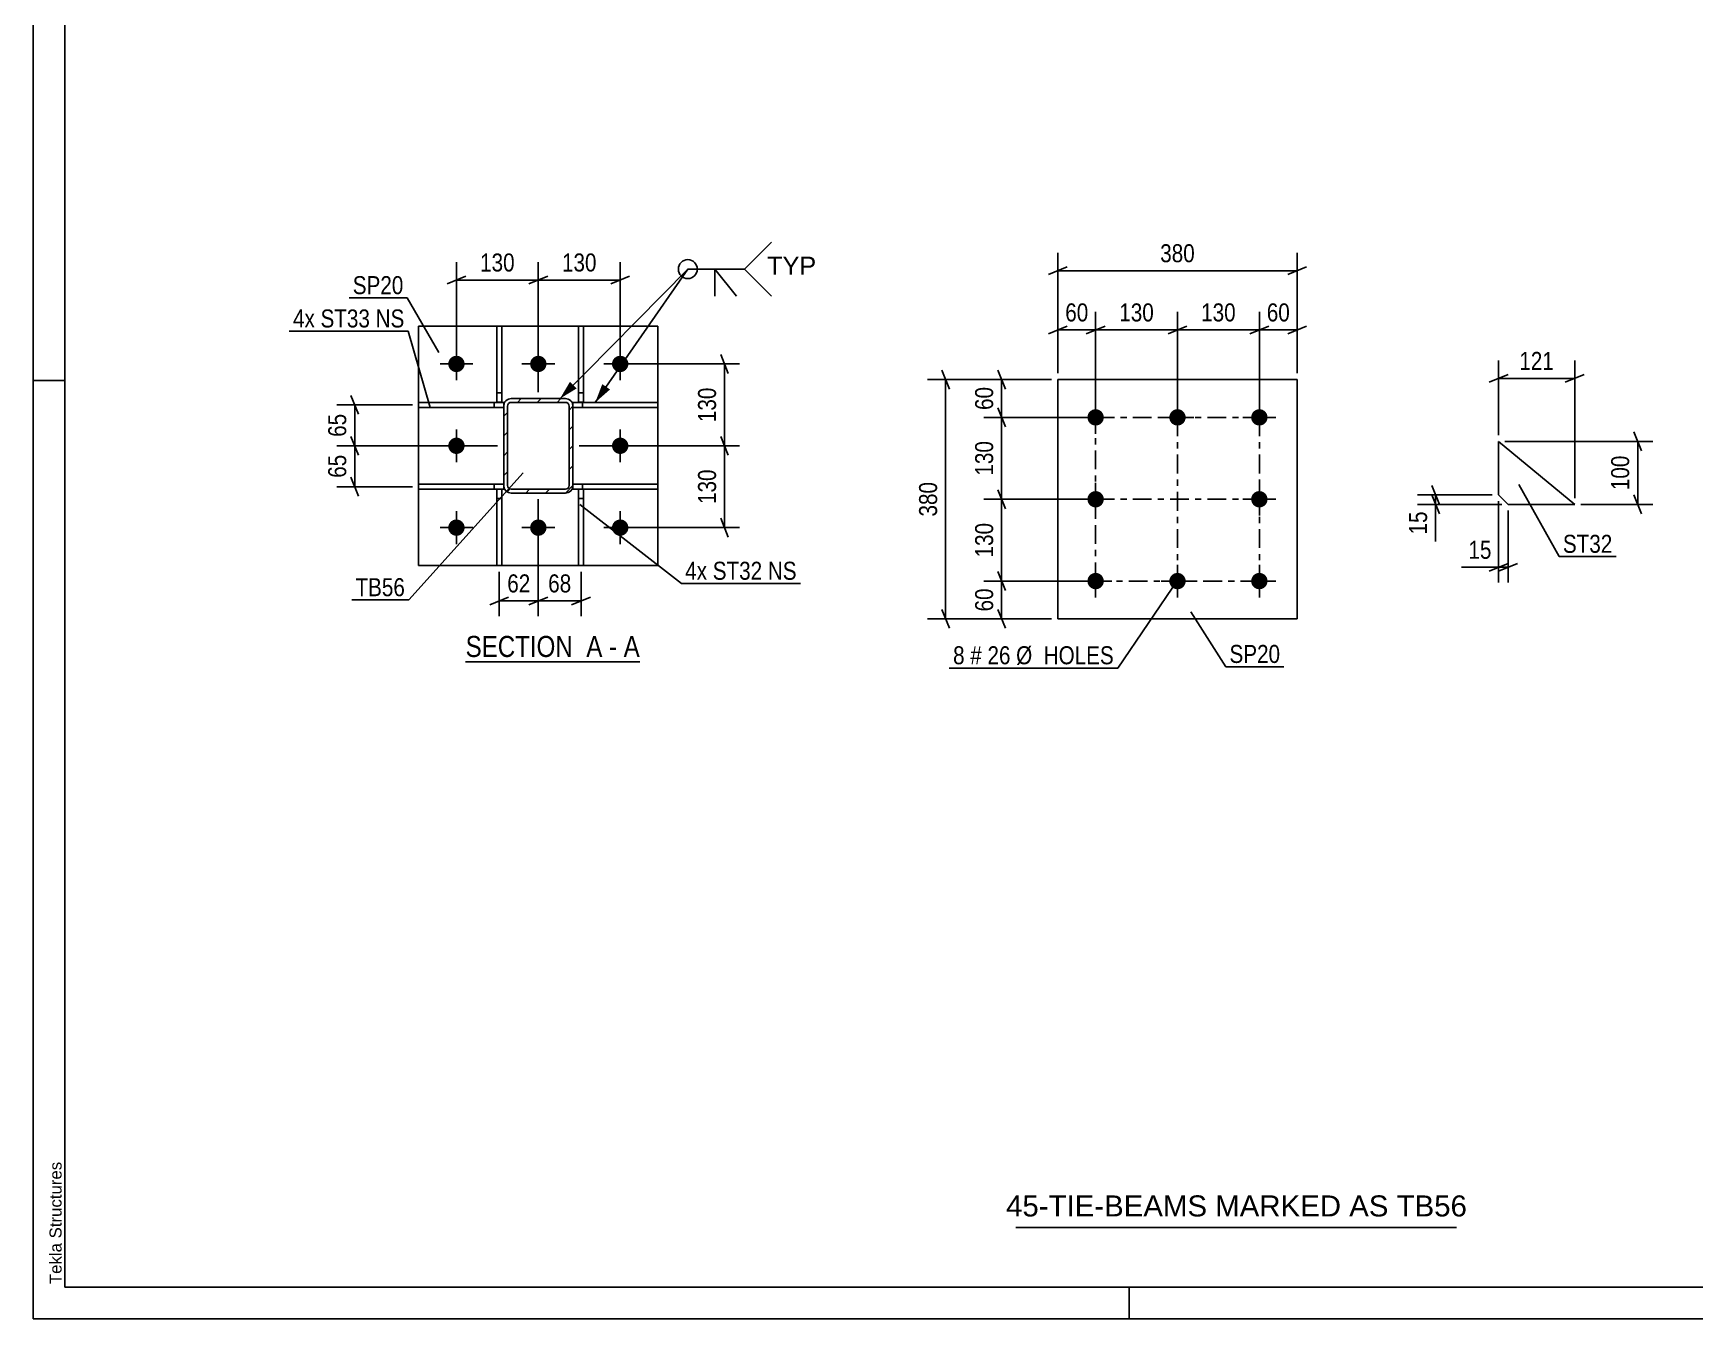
# Model space of a CAD drawing. Header units: millimetres. Extents: x 0 to 594, y 0 to 420.
# Drawn here: x 0 to 263.8, y 0 to 204.2 of the extents above; entities that cross this region are included whole.
import ezdxf

# ---------------------------------------------------------------- set-up
doc = ezdxf.new("R2010")
doc.units = ezdxf.units.MM
doc.linetypes.add('DXK_LINE_DOT2', pattern=[3.9198, 1.9599, -1.9599])
doc.linetypes.add('DXK_LINE_DOT3', pattern=[5.9187, 2.979, -0.9799, 0.9799, -0.9799])
doc.styles.add('Arial', font='ARIAL.TTF', dxfattribs={"height": 0.2})
doc.styles.add('Arial Narrow', font='ARIALN.TTF', dxfattribs={"height": 0.2})

# ---------------------------------------------------------------- blocks, each defined once
blk = doc.blocks.new('Unknown-581362749-1163')
at = {"color": 5, "linetype": 'Continuous'}
for p, q in [((0, 420), (0, 0)), ((5, 415), (5, 5)), ((5, 149), (0, 149)), ((5, 5), (589, 5)), ((174, 0), (174, 5)), ((0, 0), (594, 0))]:
    blk.add_line(p, q, dxfattribs=at)
at = {"color": 174, "linetype": 'Continuous', "style": 'Arial'}
blk.add_text('Tekla Structures', height=1.9102, rotation=90, dxfattribs=at).set_placement((4.5, 5.5))
blk = doc.blocks.new('Unknown-581362749-13 - 2139')
at = {"color": 6, "linetype": 'Continuous'}
blk.add_line((68.66, 104.36), (96.3, 104.36), dxfattribs=at)
at = {"color": 0, "linetype": 'Continuous'}
blk.add_wipeout([(86.77, 105.11), (86.77, 108.61), (68.66, 108.61), (68.66, 105.11)], dxfattribs=at)
at = {"color": 7, "linetype": 'Continuous', "style": 'Arial Narrow'}
blk.add_text('SECTION ', height=3.34, dxfattribs=at).set_placement((68.66, 105.11))
at = {"color": 0, "linetype": 'Continuous'}
blk.add_wipeout([(90.37, 105.11), (90.37, 108.61), (87.82, 108.61), (87.82, 105.11)], dxfattribs=at)
blk.add_wipeout([(92.7, 105.11), (92.7, 108.61), (91.42, 108.61), (91.42, 105.11)], dxfattribs=at)
at = {"color": 7, "linetype": 'Continuous', "style": 'Arial Narrow'}
blk.add_text('A', height=3.34, dxfattribs=at).set_placement((87.82, 105.11))
at = {"color": 0, "linetype": 'Continuous'}
blk.add_wipeout([(96.3, 105.11), (96.3, 108.61), (93.75, 108.61), (93.75, 105.11)], dxfattribs=at)
at = {"color": 7, "linetype": 'Continuous', "style": 'Arial Narrow'}
for s, p in [('A', (93.75, 105.11)), ('-', (91.42, 105.11))]:
    blk.add_text(s, height=3.34, dxfattribs=at).set_placement(p)
blk = doc.blocks.new('Part-581362749-2169 - 2139')
at = {"color": 2, "linetype": 'Continuous'}
for p, q in [((74.7, 132.55), (61.2, 132.55)), ((61.2, 132.55), (61.2, 131.75)), ((74.7, 131.75), (74.7, 132.35)), ((61.2, 131.75), (73.59, 131.75)), ((74.7, 131.75), (74.39, 131.75))]:
    blk.add_line(p, q, dxfattribs=at)
at = {"color": 7, "linetype": 'DXK_LINE_DOT2'}
for p, q in [((73.2, 131.75), (73.2, 132.55)), ((74.7, 132.35), (74.7, 132.55)), ((74.39, 131.75), (73.59, 131.75))]:
    blk.add_line(p, q, dxfattribs=at)
blk = doc.blocks.new('Part-581362749-2145 - 2139')
at = {"color": 2, "linetype": 'Continuous'}
for p, q in [((99.2, 157.65), (61.2, 157.65)), ((61.2, 157.65), (61.2, 119.65)), ((99.2, 119.65), (99.2, 157.65)), ((61.2, 119.65), (99.2, 119.65))]:
    blk.add_line(p, q, dxfattribs=at)
blk = doc.blocks.new('Part-581362749-2174 - 2139')
at = {"color": 2, "linetype": 'Continuous'}
for p, q in [((85.7, 144.95), (85.7, 145.55)), ((85.7, 145.55), (99.2, 145.55)), ((99.2, 144.75), (99.2, 145.55)), ((85.7, 144.75), (99.2, 144.75))]:
    blk.add_line(p, q, dxfattribs=at)
at = {"color": 7, "linetype": 'DXK_LINE_DOT2'}
for p, q in [((87.2, 144.75), (87.2, 145.55)), ((85.7, 144.95), (85.7, 144.75))]:
    blk.add_line(p, q, dxfattribs=at)
blk = doc.blocks.new('Part-581362749-2150 - 2139')
at = {"linetype": 'Continuous'}
h = blk.add_hatch(dxfattribs=at)
h.set_pattern_fill('', scale=0.7, style=0, pattern_type=0)
h.set_pattern_definition([(45, (85.7023, 132.351), (-1.57154, 1.57154), [])])
h.paths.add_polyline_path([(85.61, 131.89), (85.7, 132.35), (85.7, 144.95), (85.61, 145.41), (85.35, 145.8), (84.96, 146.06), (84.5, 146.15), (75.9, 146.15), (75.44, 146.06), (75.05, 145.8), (74.79, 145.41), (74.7, 144.95), (74.7, 132.35), (74.79, 131.89), (75.05, 131.5), (75.44, 131.24), (75.9, 131.15), (84.5, 131.15), (84.96, 131.24), (85.35, 131.5)])
h.paths.add_polyline_path([(84.73, 131.8), (84.5, 131.75), (75.9, 131.75), (75.67, 131.8), (75.48, 131.93), (75.35, 132.12), (75.3, 132.35), (75.3, 144.95), (75.35, 145.18), (75.48, 145.38), (75.67, 145.51), (75.9, 145.55), (84.5, 145.55), (84.73, 145.51), (84.93, 145.38), (85.06, 145.18), (85.1, 144.95), (85.1, 132.35), (85.06, 132.12), (84.93, 131.93)])
at = {"color": 7, "linetype": 'DXK_LINE_DOT2'}
for p, q in [((74.7, 144.95), (74.79, 145.41)), ((75.35, 145.18), (75.3, 144.95)), ((75.48, 145.38), (75.35, 145.18)), ((75.44, 146.06), (75.9, 146.15)), ((75.67, 145.51), (75.48, 145.38)), ((75.9, 145.55), (75.67, 145.51)), ((75.9, 146.15), (84.5, 146.15)), ((75.9, 145.55), (84.5, 145.55)), ((84.5, 146.15), (84.96, 146.06)), ((84.73, 145.51), (84.5, 145.55)), ((84.93, 145.38), (84.73, 145.51)), ((85.06, 145.18), (84.93, 145.38)), ((85.1, 144.95), (85.06, 145.18)), ((85.61, 145.41), (85.7, 144.95)), ((74.7, 144.95), (74.7, 132.35)), ((75.3, 132.35), (75.3, 144.95)), ((85.1, 132.35), (85.1, 144.95)), ((85.7, 144.95), (85.7, 132.35)), ((74.79, 131.89), (74.7, 132.35)), ((75.3, 132.35), (75.35, 132.12)), ((75.35, 132.12), (75.48, 131.93)), ((75.48, 131.93), (75.67, 131.8)), ((84.73, 131.8), (84.93, 131.93)), ((84.93, 131.93), (85.06, 132.12)), ((85.06, 132.12), (85.1, 132.35)), ((85.7, 132.35), (85.61, 131.89)), ((75.9, 131.15), (75.44, 131.24)), ((75.67, 131.8), (75.9, 131.75)), ((75.9, 131.75), (84.5, 131.75)), ((75.9, 131.15), (84.5, 131.15)), ((84.5, 131.75), (84.73, 131.8)), ((84.96, 131.24), (84.5, 131.15))]:
    blk.add_line(p, q, dxfattribs=at)
at = {"color": 2, "linetype": 'Continuous'}
for p, q in [((74.79, 145.41), (74.7, 144.95)), ((75.3, 144.95), (75.35, 145.18)), ((75.35, 145.18), (75.48, 145.38)), ((75.9, 146.15), (75.44, 146.06)), ((75.48, 145.38), (75.67, 145.51)), ((75.67, 145.51), (75.9, 145.55)), ((75.9, 146.15), (84.5, 146.15)), ((75.9, 145.55), (84.5, 145.55)), ((84.96, 146.06), (84.5, 146.15)), ((84.5, 145.55), (84.73, 145.51)), ((84.73, 145.51), (84.93, 145.38)), ((84.93, 145.38), (85.06, 145.18)), ((85.06, 145.18), (85.1, 144.95)), ((85.7, 144.95), (85.61, 145.41)), ((74.7, 132.35), (74.7, 144.95)), ((75.3, 132.35), (75.3, 144.95)), ((85.1, 132.35), (85.1, 144.95)), ((85.7, 132.35), (85.7, 144.95)), ((74.7, 132.35), (74.79, 131.89)), ((75.35, 132.12), (75.3, 132.35)), ((75.48, 131.93), (75.35, 132.12)), ((75.67, 131.8), (75.48, 131.93)), ((84.93, 131.93), (84.73, 131.8)), ((85.06, 132.12), (84.93, 131.93)), ((85.1, 132.35), (85.06, 132.12)), ((85.61, 131.89), (85.7, 132.35)), ((75.44, 131.24), (75.9, 131.15)), ((75.9, 131.75), (75.67, 131.8)), ((75.9, 131.75), (84.5, 131.75)), ((75.9, 131.15), (84.5, 131.15)), ((84.73, 131.8), (84.5, 131.75)), ((84.5, 131.15), (84.96, 131.24))]:
    blk.add_line(p, q, dxfattribs=at)
at = {"color": 7, "linetype": 'DXK_LINE_DOT2'}
for centre, start, end in [((75.9, 144.95), 112.5, 157.5), ((84.5, 144.95), 22.5, 67.5), ((75.9, 132.35), 202.5, 247.5), ((84.5, 132.35), 292.5, 337.5)]:
    blk.add_arc(centre, 1.2, start, end, dxfattribs=at)
at = {"color": 2, "linetype": 'Continuous'}
for centre, start, end in [((75.9, 144.95), 112.5, 157.5), ((84.5, 144.95), 22.5, 67.5), ((75.9, 132.35), 202.5, 247.5), ((84.5, 132.35), 292.5, 337.5)]:
    blk.add_arc(centre, 1.2, start, end, dxfattribs=at)
blk = doc.blocks.new('Part-581362749-2159 - 2139')
at = {"color": 2, "linetype": 'Continuous'}
for p, q in [((86.59, 145.56), (86.59, 157.65)), ((86.59, 157.65), (87.39, 157.65)), ((87.39, 157.65), (87.39, 145.56)), ((87.39, 145.56), (86.59, 145.56))]:
    blk.add_line(p, q, dxfattribs=at)
at = {"color": 7, "linetype": 'DXK_LINE_DOT2'}
blk.add_line((86.59, 147.06), (87.39, 147.06), dxfattribs=at)
blk = doc.blocks.new('Part-581362749-2164 - 2139')
at = {"color": 2, "linetype": 'Continuous'}
for p, q in [((85.7, 132.55), (99.2, 132.55)), ((85.7, 131.75), (85.7, 132.35)), ((99.2, 131.75), (99.2, 132.55)), ((86.59, 131.75), (85.7, 131.75)), ((87.39, 131.75), (99.2, 131.75))]:
    blk.add_line(p, q, dxfattribs=at)
at = {"color": 7, "linetype": 'DXK_LINE_DOT2'}
for p, q in [((85.7, 132.35), (85.7, 132.55)), ((87.2, 132.55), (87.2, 131.75)), ((87.2, 131.75), (86.59, 131.75)), ((87.39, 131.75), (86.59, 131.75))]:
    blk.add_line(p, q, dxfattribs=at)
blk = doc.blocks.new('Part-581362749-2179 - 2139')
at = {"color": 2, "linetype": 'Continuous'}
for p, q in [((74.7, 145.55), (61.2, 145.55)), ((61.2, 145.55), (61.2, 144.75)), ((74.7, 145.55), (74.7, 144.95)), ((61.2, 144.75), (74.7, 144.75))]:
    blk.add_line(p, q, dxfattribs=at)
at = {"color": 7, "linetype": 'DXK_LINE_DOT2'}
for p, q in [((73.2, 144.75), (73.2, 145.55)), ((74.7, 144.75), (74.7, 144.95))]:
    blk.add_line(p, q, dxfattribs=at)
blk = doc.blocks.new('Part-581362749-2185 - 2139')
at = {"color": 2, "linetype": 'Continuous'}
for p, q in [((86.59, 119.65), (86.59, 131.76)), ((86.59, 131.76), (87.39, 131.76)), ((87.39, 131.76), (87.39, 119.65)), ((87.39, 119.65), (86.59, 119.65))]:
    blk.add_line(p, q, dxfattribs=at)
at = {"color": 7, "linetype": 'DXK_LINE_DOT2'}
blk.add_line((86.59, 130.26), (87.39, 130.26), dxfattribs=at)
blk = doc.blocks.new('Part-581362749-2193 - 2139')
at = {"color": 2, "linetype": 'Continuous'}
for p, q in [((73.59, 119.65), (73.59, 131.76)), ((73.59, 131.76), (74.39, 131.76)), ((74.39, 131.76), (74.39, 119.65)), ((74.39, 119.65), (73.59, 119.65))]:
    blk.add_line(p, q, dxfattribs=at)
at = {"color": 7, "linetype": 'DXK_LINE_DOT2'}
blk.add_line((73.59, 130.26), (74.39, 130.26), dxfattribs=at)
blk = doc.blocks.new('Bolt-581362749-2196 - 2139')
at = {"linetype": 'Continuous'}
for points in [[(65.9, 151.65, -1), (68.5, 151.65, -1)], [(78.9, 151.65, -1), (81.5, 151.65, -1)], [(91.9, 151.65, -1), (94.5, 151.65, -1)], [(65.9, 138.65, -1), (68.5, 138.65, -1)], [(91.9, 138.65, -1), (94.5, 138.65, -1)], [(65.9, 125.65, -1), (68.5, 125.65, -1)], [(78.9, 125.65, -1), (81.5, 125.65, -1)], [(91.9, 125.65, -1), (94.5, 125.65, -1)]]:
    blk.add_hatch(color=1, dxfattribs=at).paths.add_polyline_path(points)
at = {"color": 1, "linetype": 'Continuous'}
for p, q in [((67.2, 149.05), (67.2, 154.25)), ((80.2, 149.05), (80.2, 154.25)), ((93.2, 149.05), (93.2, 154.25)), ((64.6, 151.65), (69.8, 151.65)), ((77.6, 151.65), (82.8, 151.65)), ((90.6, 151.65), (95.8, 151.65)), ((67.2, 136.05), (67.2, 141.25)), ((93.2, 136.05), (93.2, 141.25)), ((64.6, 138.65), (69.8, 138.65)), ((90.6, 138.65), (95.8, 138.65)), ((67.2, 123.05), (67.2, 128.25)), ((80.2, 123.05), (80.2, 128.25)), ((93.2, 123.05), (93.2, 128.25)), ((64.6, 125.65), (69.8, 125.65)), ((77.6, 125.65), (82.8, 125.65)), ((90.6, 125.65), (95.8, 125.65))]:
    blk.add_line(p, q, dxfattribs=at)
blk = doc.blocks.new('Part-581362749-2201 - 2139')
at = {"color": 2, "linetype": 'Continuous'}
for p, q in [((73.59, 145.56), (73.59, 157.65)), ((73.59, 157.65), (74.39, 157.65)), ((74.39, 157.65), (74.39, 145.56)), ((73.59, 145.56), (74.39, 145.56))]:
    blk.add_line(p, q, dxfattribs=at)
at = {"color": 7, "linetype": 'DXK_LINE_DOT2'}
blk.add_line((73.59, 147.06), (74.39, 147.06), dxfattribs=at)
blk = doc.blocks.new('Part-581362749-1473 - 1457')
at = {"color": 2, "linetype": 'Continuous'}
for p, q in [((162.69, 111.16), (162.69, 149.16)), ((162.69, 149.16), (200.69, 149.16)), ((200.69, 111.16), (200.69, 149.16)), ((162.69, 111.16), (200.69, 111.16))]:
    blk.add_line(p, q, dxfattribs=at)
blk = doc.blocks.new('Bolt-581362749-1534 - 1457')
at = {"linetype": 'Continuous'}
for points in [[(168.69, 144.46, -1), (168.69, 141.86, -1)], [(181.69, 144.46, -1), (181.69, 141.86, -1)], [(194.69, 144.46, -1), (194.69, 141.86, -1)], [(168.69, 131.46, -1), (168.69, 128.86, -1)], [(194.69, 131.46, -1), (194.69, 128.86, -1)], [(168.69, 118.46, -1), (168.69, 115.86, -1)], [(181.69, 118.46, -1), (181.69, 115.86, -1)], [(194.69, 118.46, -1), (194.69, 115.86, -1)]]:
    blk.add_hatch(color=1, dxfattribs=at).paths.add_polyline_path(points)
at = {"color": 1, "linetype": 'Continuous'}
for p, q in [((168.69, 145.76), (168.69, 140.56)), ((181.69, 145.76), (181.69, 140.56)), ((194.69, 145.76), (194.69, 140.56)), ((166.09, 143.16), (171.29, 143.16)), ((179.09, 143.16), (184.29, 143.16)), ((192.09, 143.16), (197.29, 143.16)), ((168.69, 132.76), (168.69, 127.56)), ((194.69, 132.76), (194.69, 127.56)), ((166.09, 130.16), (171.29, 130.16)), ((192.09, 130.16), (197.29, 130.16)), ((168.69, 119.76), (168.69, 114.56)), ((181.69, 119.76), (181.69, 114.56)), ((194.69, 119.76), (194.69, 114.56)), ((166.09, 117.16), (171.29, 117.16)), ((179.09, 117.16), (184.29, 117.16)), ((192.09, 117.16), (197.29, 117.16))]:
    blk.add_line(p, q, dxfattribs=at)
blk = doc.blocks.new('Part-581362749-2088 - 2072')
at = {"color": 2, "linetype": 'Continuous'}
for p, q in [((232.67, 139.35), (232.67, 130.85)), ((244.76, 129.35), (232.67, 139.35)), ((232.67, 130.85), (234.17, 129.35)), ((234.17, 129.35), (244.76, 129.35))]:
    blk.add_line(p, q, dxfattribs=at)
blk = doc.blocks.new('Rectangle-581362749-1627 - 1457')
at = {"color": 1, "linetype": 'DXK_LINE_DOT3'}
blk.add_lwpolyline([(168.69, 143.16), (194.69, 143.16), (194.69, 117.16), (168.69, 117.16), (168.69, 143.16)], close=True, dxfattribs=at)
blk = doc.blocks.new('Line-581362749-1618 - 1457')
at = {"color": 1, "linetype": 'DXK_LINE_DOT3'}
blk.add_line((168.69, 130.16), (194.69, 130.16), dxfattribs=at)
blk = doc.blocks.new('Line-581362749-1608 - 1457')
at = {"color": 1, "linetype": 'DXK_LINE_DOT3'}
blk.add_line((181.69, 143.16), (181.69, 117.16), dxfattribs=at)
blk = doc.blocks.new('StraightDimension-581362749-2233 - 2139')
at = {"color": 7, "linetype": 'Continuous'}
for p, q in [((110.37, 137.15), (109.17, 140.15)), ((86.7, 138.65), (112.17, 138.65)), ((109.77, 125.65), (109.77, 138.65)), ((109.17, 127.15), (110.37, 124.15)), ((94.2, 125.65), (112.17, 125.65))]:
    blk.add_line(p, q, dxfattribs=at)
at = {"color": 0}
blk.add_wipeout([(109.02, 135.49), (104.82, 135.49), (104.82, 128.81), (109.02, 128.81)], dxfattribs=at)
at = {"color": 3, "style": 'Arial Narrow'}
blk.add_text('130', height=2.863, rotation=90.0002, dxfattribs=at).set_placement((108.42, 129.41))
blk = doc.blocks.new('StraightDimension-581362749-2223 - 2139')
at = {"color": 7, "linetype": 'Continuous'}
for p, q in [((110.37, 150.15), (109.17, 153.15)), ((94.2, 151.65), (112.17, 151.65)), ((109.77, 138.65), (109.77, 151.65)), ((109.17, 140.15), (110.37, 137.15)), ((86.7, 138.65), (112.17, 138.65))]:
    blk.add_line(p, q, dxfattribs=at)
at = {"color": 0}
blk.add_wipeout([(109.02, 148.49), (104.82, 148.49), (104.82, 141.81), (109.02, 141.81)], dxfattribs=at)
at = {"color": 3, "style": 'Arial Narrow'}
blk.add_text('130', height=2.863, rotation=90.0002, dxfattribs=at).set_placement((108.42, 142.41))
blk = doc.blocks.new('StraightDimension-581362749-2257 - 2139')
at = {"color": 7, "linetype": 'Continuous'}
for p, q in [((80.2, 130.15), (80.2, 111.61)), ((86.99, 118.65), (86.99, 111.61)), ((78.7, 113.41), (81.7, 114.61)), ((80.2, 114.01), (86.99, 114.01)), ((88.49, 114.61), (85.49, 113.41))]:
    blk.add_line(p, q, dxfattribs=at)
at = {"color": 0}
blk.add_wipeout([(86.02, 114.76), (86.02, 118.96), (81.17, 118.96), (81.17, 114.76)], dxfattribs=at)
at = {"color": 3, "style": 'Arial Narrow'}
blk.add_text('68', height=2.863, dxfattribs=at).set_placement((81.77, 115.36))
blk = doc.blocks.new('StraightDimension-581362749-2250 - 2139')
at = {"color": 7, "linetype": 'Continuous'}
for p, q in [((60.2, 145.15), (48.2, 145.15)), ((50.45, 146.65), (51.65, 143.65)), ((51.05, 138.65), (51.05, 145.15)), ((51.65, 137.15), (50.45, 140.15)), ((73.7, 138.65), (48.2, 138.65))]:
    blk.add_line(p, q, dxfattribs=at)
at = {"color": 0}
blk.add_wipeout([(50.3, 144.33), (46.1, 144.33), (46.1, 139.47), (50.3, 139.47)], dxfattribs=at)
at = {"color": 3, "style": 'Arial Narrow'}
blk.add_text('65', height=2.863, rotation=90.0002, dxfattribs=at).set_placement((49.7, 140.07))
blk = doc.blocks.new('StraightDimension-581362749-2204 - 2139')
at = {"color": 7, "linetype": 'Continuous'}
for p, q in [((80.2, 147.15), (80.2, 167.83)), ((93.2, 152.65), (93.2, 167.83)), ((81.7, 165.58), (78.7, 164.38)), ((80.2, 164.98), (93.2, 164.98)), ((91.7, 164.38), (94.7, 165.58))]:
    blk.add_line(p, q, dxfattribs=at)
at = {"color": 0}
blk.add_wipeout([(90.04, 165.73), (90.04, 169.93), (83.36, 169.93), (83.36, 165.73)], dxfattribs=at)
at = {"color": 3, "style": 'Arial Narrow'}
blk.add_text('130', height=2.863, dxfattribs=at).set_placement((83.96, 166.33))
blk = doc.blocks.new('StraightDimension-581362749-2213 - 2139')
at = {"color": 7, "linetype": 'Continuous'}
for p, q in [((67.2, 152.65), (67.2, 167.83)), ((80.2, 147.15), (80.2, 167.83)), ((68.7, 165.58), (65.7, 164.38)), ((67.2, 164.98), (80.2, 164.98)), ((78.7, 164.38), (81.7, 165.58))]:
    blk.add_line(p, q, dxfattribs=at)
at = {"color": 0}
blk.add_wipeout([(77.04, 165.73), (77.04, 169.93), (70.36, 169.93), (70.36, 165.73)], dxfattribs=at)
at = {"color": 3, "style": 'Arial Narrow'}
blk.add_text('130', height=2.863, dxfattribs=at).set_placement((70.96, 166.33))
blk = doc.blocks.new('StraightDimension-581362749-2244 - 2139')
at = {"color": 7, "linetype": 'Continuous'}
for p, q in [((50.45, 140.15), (51.65, 137.15)), ((73.7, 138.65), (48.2, 138.65)), ((51.05, 132.15), (51.05, 138.65)), ((60.2, 132.15), (48.2, 132.15)), ((51.65, 130.65), (50.45, 133.65))]:
    blk.add_line(p, q, dxfattribs=at)
at = {"color": 0}
blk.add_wipeout([(50.3, 137.83), (46.1, 137.83), (46.1, 132.97), (50.3, 132.97)], dxfattribs=at)
at = {"color": 3, "style": 'Arial Narrow'}
blk.add_text('65', height=2.863, rotation=90.0002, dxfattribs=at).set_placement((49.7, 133.57))
blk = doc.blocks.new('StraightDimension-581362749-2264 - 2139')
at = {"color": 7, "linetype": 'Continuous'}
for p, q in [((80.2, 130.15), (80.2, 111.61)), ((73.99, 118.65), (73.99, 111.61)), ((72.49, 113.41), (75.49, 114.61)), ((73.99, 114.01), (80.2, 114.01)), ((81.7, 114.61), (78.7, 113.41))]:
    blk.add_line(p, q, dxfattribs=at)
at = {"color": 0}
blk.add_wipeout([(79.52, 114.76), (79.52, 118.96), (74.67, 118.96), (74.67, 114.76)], dxfattribs=at)
at = {"color": 3, "style": 'Arial Narrow'}
blk.add_text('62', height=2.863, dxfattribs=at).set_placement((75.27, 115.36))
blk = doc.blocks.new('StraightDimension-581362749-1550 - 1457')
at = {"color": 7, "linetype": 'Continuous'}
for p, q in [((167.69, 117.16), (150.92, 117.16)), ((153.17, 118.66), (154.37, 115.66)), ((153.77, 111.16), (153.77, 117.16)), ((161.69, 111.16), (150.92, 111.16)), ((154.37, 109.66), (153.17, 112.66))]:
    blk.add_line(p, q, dxfattribs=at)
at = {"color": 0}
blk.add_wipeout([(153.02, 116.59), (148.82, 116.59), (148.82, 111.74), (153.02, 111.74)], dxfattribs=at)
at = {"color": 3, "style": 'Arial Narrow'}
blk.add_text('60', height=2.863, rotation=90.0002, dxfattribs=at).set_placement((152.42, 112.34))
blk = doc.blocks.new('StraightDimension-581362749-2624 - 1457')
at = {"color": 7, "linetype": 'Continuous'}
for p, q in [((168.69, 144.16), (168.69, 159.9)), ((181.69, 144.16), (181.69, 159.9)), ((170.19, 157.65), (167.19, 156.45)), ((168.69, 157.05), (181.69, 157.05)), ((180.19, 156.45), (183.19, 157.65))]:
    blk.add_line(p, q, dxfattribs=at)
at = {"color": 0}
blk.add_wipeout([(178.54, 157.8), (178.54, 162), (171.85, 162), (171.85, 157.8)], dxfattribs=at)
at = {"color": 3, "style": 'Arial Narrow'}
blk.add_text('130', height=2.863, dxfattribs=at).set_placement((172.45, 158.4))
blk = doc.blocks.new('StraightDimension-581362749-1540 - 1457')
at = {"color": 7, "linetype": 'Continuous'}
for p, q in [((153.17, 150.66), (154.37, 147.66)), ((161.69, 149.16), (150.92, 149.16)), ((153.77, 143.16), (153.77, 149.16)), ((167.69, 143.16), (150.92, 143.16)), ((154.37, 141.66), (153.17, 144.66))]:
    blk.add_line(p, q, dxfattribs=at)
at = {"color": 0}
blk.add_wipeout([(153.02, 148.59), (148.82, 148.59), (148.82, 143.74), (153.02, 143.74)], dxfattribs=at)
at = {"color": 3, "style": 'Arial Narrow'}
blk.add_text('60', height=2.863, rotation=90.0002, dxfattribs=at).set_placement((152.42, 144.34))
blk = doc.blocks.new('StraightDimension-581362749-1562 - 1457')
at = {"color": 7, "linetype": 'Continuous'}
for p, q in [((162.69, 150.16), (162.69, 169.3)), ((200.69, 150.16), (200.69, 169.3)), ((164.19, 167.05), (161.19, 165.85)), ((162.69, 166.45), (200.69, 166.45)), ((199.19, 165.85), (202.19, 167.05))]:
    blk.add_line(p, q, dxfattribs=at)
at = {"color": 0}
blk.add_wipeout([(185.04, 167.2), (185.04, 171.4), (178.35, 171.4), (178.35, 167.2)], dxfattribs=at)
at = {"color": 3, "style": 'Arial Narrow'}
blk.add_text('380', height=2.863, dxfattribs=at).set_placement((178.95, 167.8))
blk = doc.blocks.new('StraightDimension-581362749-1573 - 1457')
at = {"color": 7, "linetype": 'Continuous'}
for p, q in [((194.69, 144.16), (194.69, 159.9)), ((200.69, 150.16), (200.69, 159.9)), ((193.19, 156.45), (196.19, 157.65)), ((194.69, 157.05), (200.69, 157.05)), ((202.19, 157.65), (199.19, 156.45))]:
    blk.add_line(p, q, dxfattribs=at)
at = {"color": 0}
blk.add_wipeout([(200.12, 157.8), (200.12, 162), (195.27, 162), (195.27, 157.8)], dxfattribs=at)
at = {"color": 3, "style": 'Arial Narrow'}
blk.add_text('60', height=2.863, dxfattribs=at).set_placement((195.87, 158.4))
blk = doc.blocks.new('StraightDimension-581362749-1583 - 1457')
at = {"color": 7, "linetype": 'Continuous'}
for p, q in [((162.69, 150.16), (162.69, 159.9)), ((168.69, 144.16), (168.69, 159.9)), ((161.19, 156.45), (164.19, 157.65)), ((162.69, 157.05), (168.69, 157.05)), ((170.19, 157.65), (167.19, 156.45))]:
    blk.add_line(p, q, dxfattribs=at)
at = {"color": 0}
blk.add_wipeout([(168.12, 157.8), (168.12, 162), (163.27, 162), (163.27, 157.8)], dxfattribs=at)
at = {"color": 3, "style": 'Arial Narrow'}
blk.add_text('60', height=2.863, dxfattribs=at).set_placement((163.87, 158.4))
blk = doc.blocks.new('StraightDimension-581362749-1598 - 1457')
at = {"color": 7, "linetype": 'Continuous'}
for p, q in [((145.47, 147.66), (144.27, 150.66)), ((161.69, 149.16), (142.02, 149.16)), ((144.87, 111.16), (144.87, 149.16)), ((161.69, 111.16), (142.02, 111.16)), ((144.27, 112.66), (145.47, 109.66))]:
    blk.add_line(p, q, dxfattribs=at)
at = {"color": 0}
blk.add_wipeout([(144.12, 133.51), (139.92, 133.51), (139.92, 126.82), (144.12, 126.82)], dxfattribs=at)
at = {"color": 3, "style": 'Arial Narrow'}
blk.add_text('380', height=2.863, rotation=90.0002, dxfattribs=at).set_placement((143.52, 127.42))
blk = doc.blocks.new('StraightDimension-581362749-2602 - 1457')
at = {"color": 7, "linetype": 'Continuous'}
for p, q in [((167.69, 130.16), (150.92, 130.16)), ((154.37, 128.66), (153.17, 131.66)), ((153.77, 117.16), (153.77, 130.16)), ((167.69, 117.16), (150.92, 117.16)), ((153.17, 118.66), (154.37, 115.66))]:
    blk.add_line(p, q, dxfattribs=at)
at = {"color": 0}
blk.add_wipeout([(153.02, 127.01), (148.82, 127.01), (148.82, 120.32), (153.02, 120.32)], dxfattribs=at)
at = {"color": 3, "style": 'Arial Narrow'}
blk.add_text('130', height=2.863, rotation=90.0002, dxfattribs=at).set_placement((152.42, 120.92))
blk = doc.blocks.new('StraightDimension-581362749-2604 - 1457')
at = {"color": 7, "linetype": 'Continuous'}
for p, q in [((167.69, 143.16), (150.92, 143.16)), ((154.37, 141.66), (153.17, 144.66)), ((153.77, 130.16), (153.77, 143.16)), ((167.69, 130.16), (150.92, 130.16)), ((153.17, 131.66), (154.37, 128.66))]:
    blk.add_line(p, q, dxfattribs=at)
at = {"color": 0}
blk.add_wipeout([(153.02, 140.01), (148.82, 140.01), (148.82, 133.32), (153.02, 133.32)], dxfattribs=at)
at = {"color": 3, "style": 'Arial Narrow'}
blk.add_text('130', height=2.863, rotation=90.0002, dxfattribs=at).set_placement((152.42, 133.92))
blk = doc.blocks.new('StraightDimension-581362749-2626 - 1457')
at = {"color": 7, "linetype": 'Continuous'}
for p, q in [((181.69, 144.16), (181.69, 159.9)), ((194.69, 144.16), (194.69, 159.9)), ((183.19, 157.65), (180.19, 156.45)), ((181.69, 157.05), (194.69, 157.05)), ((193.19, 156.45), (196.19, 157.65))]:
    blk.add_line(p, q, dxfattribs=at)
at = {"color": 0}
blk.add_wipeout([(191.54, 157.8), (191.54, 162), (184.85, 162), (184.85, 157.8)], dxfattribs=at)
at = {"color": 3, "style": 'Arial Narrow'}
blk.add_text('130', height=2.863, dxfattribs=at).set_placement((185.45, 158.4))
blk = doc.blocks.new('StraightDimension-581362749-2128 - 2072')
at = {"color": 7, "linetype": 'Continuous'}
for p, q in [((232.67, 140.35), (232.67, 152.2)), ((244.76, 130.35), (244.76, 152.2)), ((231.17, 148.75), (234.17, 149.95)), ((232.67, 149.35), (244.76, 149.35)), ((246.26, 149.95), (243.26, 148.75))]:
    blk.add_line(p, q, dxfattribs=at)
at = {"color": 0}
blk.add_wipeout([(242.06, 150.1), (242.06, 154.3), (235.37, 154.3), (235.37, 150.1)], dxfattribs=at)
at = {"color": 3, "style": 'Arial Narrow'}
blk.add_text('121', height=2.863, dxfattribs=at).set_placement((235.97, 150.7))
blk = doc.blocks.new('StraightDimension-581362749-2090 - 2072')
at = {"color": 7, "linetype": 'Continuous'}
for p, q in [((254.16, 140.85), (255.36, 137.85)), ((233.67, 139.35), (257.16, 139.35)), ((254.76, 129.35), (254.76, 139.35)), ((245.76, 129.35), (257.16, 129.35)), ((255.36, 127.85), (254.16, 130.85))]:
    blk.add_line(p, q, dxfattribs=at)
at = {"color": 0}
blk.add_wipeout([(254.01, 137.69), (249.81, 137.69), (249.81, 131.01), (254.01, 131.01)], dxfattribs=at)
at = {"color": 3, "style": 'Arial Narrow'}
blk.add_text('100', height=2.863, rotation=90.0002, dxfattribs=at).set_placement((253.41, 131.61))
blk = doc.blocks.new('StraightDimension-581362749-2105 - 2072')
at = {"color": 7, "linetype": 'Continuous'}
for p, q in [((232.67, 129.85), (232.67, 116.95)), ((234.17, 128.35), (234.17, 116.95)), ((231.17, 118.75), (234.17, 119.95)), ((235.67, 119.95), (232.67, 118.75)), ((232.67, 119.35), (234.17, 119.35))]:
    blk.add_line(p, q, dxfattribs=at)
at = {"color": 0}
blk.add_wipeout([(232.15, 120.1), (232.15, 124.3), (227.29, 124.3), (227.29, 120.1)], dxfattribs=at)
at = {"color": 7, "linetype": 'Continuous'}
blk.add_line((232.67, 119.35), (226.76, 119.35), dxfattribs=at)
blk.add_line((232.67, 119.35), (226.76, 119.35), dxfattribs=at)
at = {"color": 3, "style": 'Arial Narrow'}
blk.add_text('15', height=2.863, dxfattribs=at).set_placement((227.89, 120.7))
blk = doc.blocks.new('StraightDimension-581362749-2117 - 2072')
at = {"color": 7, "linetype": 'Continuous'}
for p, q in [((222.07, 132.35), (223.27, 129.35)), ((231.67, 130.85), (219.82, 130.85)), ((233.17, 129.35), (219.82, 129.35)), ((223.27, 127.85), (222.07, 130.85)), ((222.67, 129.35), (222.67, 130.85))]:
    blk.add_line(p, q, dxfattribs=at)
at = {"color": 0}
blk.add_wipeout([(221.92, 128.82), (217.72, 128.82), (217.72, 123.97), (221.92, 123.97)], dxfattribs=at)
at = {"color": 7, "linetype": 'Continuous'}
blk.add_line((222.67, 129.35), (222.67, 123.44), dxfattribs=at)
blk.add_line((222.67, 129.35), (222.67, 123.44), dxfattribs=at)
at = {"color": 3, "style": 'Arial Narrow'}
blk.add_text('15', height=2.863, rotation=90.0002, dxfattribs=at).set_placement((221.32, 124.57))
blk = doc.blocks.new('Unknown-581362749-2904')
at = {"color": 7, "linetype": 'Continuous'}
blk.add_line((156, 14.5), (226, 14.5), dxfattribs=at)
at = {"color": 7, "style": 'Arial'}
blk.add_text('45-TIE-BEAMS MARKED AS TB56', height=3.3427734, dxfattribs=at).set_placement((154.46875, 16.25))
blk = doc.blocks.new('Mark-581362749-2141 - 2139')
at = {"color": 0}
blk.add_wipeout([(58.78, 162.73), (58.78, 165.73), (50.74, 165.73), (50.74, 162.73)], dxfattribs=at)
blk.add_wipeout([(58.78, 162.73), (58.78, 165.73), (50.74, 165.73), (50.74, 162.73)], dxfattribs=at)
at = {"color": 30, "linetype": 'Continuous'}
for p in [(50.14, 162.13), (64.38, 153.47)]:
    blk.add_line(p, (59.38, 162.13), dxfattribs=at)
at = {"color": 3, "style": 'Arial Narrow'}
blk.add_text('SP20', height=2.863, dxfattribs=at).set_placement((50.74, 162.73))
blk = doc.blocks.new('Mark-581362749-2146 - 2139')
at = {"color": 0}
blk.add_wipeout([(59.03, 114.76), (59.03, 117.76), (51.17, 117.76), (51.17, 114.76)], dxfattribs=at)
blk.add_wipeout([(59.03, 114.76), (59.03, 117.76), (51.17, 117.76), (51.17, 114.76)], dxfattribs=at)
at = {"color": 30, "linetype": 'Continuous'}
for p in [(77.79, 134.34), (50.57, 114.16)]:
    blk.add_line(p, (59.63, 114.16), dxfattribs=at)
at = {"color": 3, "style": 'Arial Narrow'}
blk.add_text('TB56', height=2.863, dxfattribs=at).set_placement((51.17, 114.76))
blk = doc.blocks.new('WeldMark-581362749-2271 - 2139')
at = {"linetype": 'Continuous'}
for points in [[(86.29, 147.76), (83.65, 146.15), (85.22, 148.81)], [(91.58, 147.59), (89.25, 145.55), (90.35, 148.44)]]:
    blk.add_hatch(color=30, dxfattribs=at).paths.add_polyline_path(points)
at = {"color": 30, "linetype": 'Continuous'}
for p, q in [((83.65, 146.15), (103.94, 166.71)), ((89.25, 145.55), (103.94, 166.71)), ((103.94, 166.71), (112.94, 166.71))]:
    blk.add_line(p, q, dxfattribs=at)
at = {"color": 3, "linetype": 'Continuous'}
for q in [(111.65, 162.42), (108.23, 162.42)]:
    blk.add_line((108.23, 166.71), q, dxfattribs=at)
for start, end in [(90, 270), (270, 90)]:
    blk.add_arc((103.94, 166.71), 1.5, start, end, dxfattribs=at)
at = {"color": 0, "linetype": 'Continuous'}
blk.add_wipeout([(124.31, 165.81), (124.31, 168.81), (116.54, 168.81), (116.54, 165.81)], dxfattribs=at)
blk.add_wipeout([(124.31, 165.81), (124.31, 168.81), (116.54, 168.81), (116.54, 165.81)], dxfattribs=at)
at = {"color": 3, "linetype": 'Continuous'}
for q in [(117.22, 170.99), (117.22, 162.42)]:
    blk.add_line((112.94, 166.71), q, dxfattribs=at)
at = {"color": 3, "linetype": 'Continuous', "style": 'Arial'}
blk.add_text('TYP', height=2.865, dxfattribs=at).set_placement((116.54, 165.81))
blk = doc.blocks.new('MarkSet-581362749-2321 - 2139')
at = {"color": 0}
blk.add_wipeout([(44.72, 157.44), (44.72, 160.44), (41.25, 160.44), (41.25, 157.44)], dxfattribs=at)
blk.add_wipeout([(44.72, 157.44), (44.72, 160.44), (41.25, 160.44), (41.25, 157.44)], dxfattribs=at)
blk.add_wipeout([(53.47, 157.44), (53.47, 160.44), (45.62, 160.44), (45.62, 157.44)], dxfattribs=at)
blk.add_wipeout([(53.47, 157.44), (53.47, 160.44), (45.62, 160.44), (45.62, 157.44)], dxfattribs=at)
at = {"color": 3, "style": 'Arial Narrow'}
blk.add_text('4x', height=2.863, dxfattribs=at).set_placement((41.25, 157.44))
at = {"color": 0}
blk.add_wipeout([(58.94, 157.44), (58.94, 160.44), (54.37, 160.44), (54.37, 157.44)], dxfattribs=at)
blk.add_wipeout([(58.94, 157.44), (58.94, 160.44), (54.37, 160.44), (54.37, 157.44)], dxfattribs=at)
at = {"color": 30, "linetype": 'Continuous'}
for p in [(40.65, 156.84), (63.01, 144.75)]:
    blk.add_line(p, (59.54, 156.84), dxfattribs=at)
at = {"color": 3, "style": 'Arial Narrow'}
for s, p in [('ST33', (45.62, 157.44)), ('NS', (54.37, 157.44))]:
    blk.add_text(s, height=2.863, dxfattribs=at).set_placement(p)
blk = doc.blocks.new('MarkSet-581362749-2351 - 2139')
at = {"color": 0}
blk.add_wipeout([(107, 117.37), (107, 120.37), (103.53, 120.37), (103.53, 117.37)], dxfattribs=at)
blk.add_wipeout([(107, 117.37), (107, 120.37), (103.53, 120.37), (103.53, 117.37)], dxfattribs=at)
at = {"color": 30, "linetype": 'Continuous'}
blk.add_line((86.78, 129.31), (102.93, 116.77), dxfattribs=at)
at = {"color": 0}
blk.add_wipeout([(115.75, 117.37), (115.75, 120.37), (107.9, 120.37), (107.9, 117.37)], dxfattribs=at)
blk.add_wipeout([(115.75, 117.37), (115.75, 120.37), (107.9, 120.37), (107.9, 117.37)], dxfattribs=at)
at = {"color": 3, "style": 'Arial Narrow'}
blk.add_text('4x', height=2.863, dxfattribs=at).set_placement((103.53, 117.37))
at = {"color": 0}
blk.add_wipeout([(121.22, 117.37), (121.22, 120.37), (116.65, 120.37), (116.65, 117.37)], dxfattribs=at)
blk.add_wipeout([(121.22, 117.37), (121.22, 120.37), (116.65, 120.37), (116.65, 117.37)], dxfattribs=at)
at = {"color": 30, "linetype": 'Continuous'}
blk.add_line((102.93, 116.77), (121.82, 116.77), dxfattribs=at)
at = {"color": 3, "style": 'Arial Narrow'}
for s, p in [('ST32', (107.9, 117.37)), ('NS', (116.65, 117.37))]:
    blk.add_text(s, height=2.863, dxfattribs=at).set_placement(p)
blk = doc.blocks.new('Mark-581362749-1469 - 1457')
at = {"color": 0}
blk.add_wipeout([(197.99, 104.16), (197.99, 107.16), (189.95, 107.16), (189.95, 104.16)], dxfattribs=at)
blk.add_wipeout([(197.99, 104.16), (197.99, 107.16), (189.95, 107.16), (189.95, 104.16)], dxfattribs=at)
at = {"color": 30, "linetype": 'Continuous'}
for p, q in [((183.8, 112.29), (189.35, 103.56)), ((189.35, 103.56), (198.59, 103.56))]:
    blk.add_line(p, q, dxfattribs=at)
at = {"color": 3, "style": 'Arial Narrow'}
blk.add_text('SP20', height=2.863, dxfattribs=at).set_placement((189.95, 104.16))
blk = doc.blocks.new('Mark-581362749-1530 - 1457')
at = {"color": 0}
blk.add_wipeout([(147.89, 103.95), (147.89, 106.95), (146.06, 106.95), (146.06, 103.95)], dxfattribs=at)
blk.add_wipeout([(147.89, 103.95), (147.89, 106.95), (146.06, 106.95), (146.06, 103.95)], dxfattribs=at)
blk.add_wipeout([(150.62, 103.95), (150.62, 106.95), (148.79, 106.95), (148.79, 103.95)], dxfattribs=at)
blk.add_wipeout([(150.62, 103.95), (150.62, 106.95), (148.79, 106.95), (148.79, 103.95)], dxfattribs=at)
at = {"color": 3, "style": 'Arial Narrow'}
blk.add_text('8', height=2.86, dxfattribs=at).set_placement((146.06, 103.95))
at = {"color": 0}
blk.add_wipeout([(155.17, 103.95), (155.17, 106.95), (151.52, 106.95), (151.52, 103.95)], dxfattribs=at)
blk.add_wipeout([(155.17, 103.95), (155.17, 106.95), (151.52, 106.95), (151.52, 103.95)], dxfattribs=at)
at = {"color": 3, "style": 'Arial Narrow'}
blk.add_text('#', height=2.86, dxfattribs=at).set_placement((148.79, 103.95))
at = {"color": 0}
blk.add_wipeout([(171.6, 103.95), (171.6, 106.95), (156.07, 106.95), (156.07, 103.95)], dxfattribs=at)
blk.add_wipeout([(171.6, 103.95), (171.6, 106.95), (156.07, 106.95), (156.07, 103.95)], dxfattribs=at)
at = {"color": 7, "linetype": 'Continuous'}
for p in [(181.85, 117.53), (145.46, 103.35)]:
    blk.add_line(p, (172.2, 103.35), dxfattribs=at)
at = {"color": 3, "style": 'Arial Narrow'}
for s, p in [('26', (151.52, 103.95)), ('Ø  HOLES', (156.07, 103.95))]:
    blk.add_text(s, height=2.863, dxfattribs=at).set_placement(p)
blk = doc.blocks.new('Mark-581362749-2084 - 2072')
at = {"color": 0}
blk.add_wipeout([(250.75, 121.65), (250.75, 124.65), (242.89, 124.65), (242.89, 121.65)], dxfattribs=at)
blk.add_wipeout([(250.75, 121.65), (250.75, 124.65), (242.89, 124.65), (242.89, 121.65)], dxfattribs=at)
at = {"color": 30, "linetype": 'Continuous'}
for p, q in [((235.88, 132.51), (242.29, 121.05)), ((242.29, 121.05), (251.35, 121.05))]:
    blk.add_line(p, q, dxfattribs=at)
at = {"color": 3, "style": 'Arial Narrow'}
blk.add_text('ST32', height=2.863, dxfattribs=at).set_placement((242.89, 121.65))

msp = doc.modelspace()

# ---------------------------------------------------------------- block references
for name in ['Unknown-581362749-1163', 'Part-581362749-2145 - 2139', 'Part-581362749-2201 - 2139', 'Part-581362749-2159 - 2139', 'Bolt-581362749-2196 - 2139', 'Part-581362749-1473 - 1457', 'Part-581362749-2179 - 2139', 'Part-581362749-2150 - 2139', 'Part-581362749-2174 - 2139', 'Bolt-581362749-1534 - 1457', 'Rectangle-581362749-1627 - 1457', 'Line-581362749-1608 - 1457', 'Part-581362749-2088 - 2072', 'Part-581362749-2169 - 2139', 'Part-581362749-2164 - 2139', 'Part-581362749-2193 - 2139', 'Part-581362749-2185 - 2139', 'Line-581362749-1618 - 1457', 'Unknown-581362749-2904']:
    msp.add_blockref(name, (0, 0))

# ---------------------------------------------------------------- next in the draw order: block references
for name in ['Mark-581362749-2141 - 2139', 'StraightDimension-581362749-2624 - 1457', 'StraightDimension-581362749-2128 - 2072', 'StraightDimension-581362749-2250 - 2139', 'StraightDimension-581362749-2233 - 2139', 'StraightDimension-581362749-1550 - 1457', 'Mark-581362749-1469 - 1457', 'Unknown-581362749-13 - 2139']:
    msp.add_blockref(name, (0, 0))

# ---------------------------------------------------------------- next in the draw order: block references
for name in ['MarkSet-581362749-2321 - 2139', 'StraightDimension-581362749-2223 - 2139', 'StraightDimension-581362749-1540 - 1457', 'StraightDimension-581362749-2244 - 2139', 'StraightDimension-581362749-2090 - 2072', 'StraightDimension-581362749-2257 - 2139']:
    msp.add_blockref(name, (0, 0))

# ---------------------------------------------------------------- next in the draw order: block references
for name in ['StraightDimension-581362749-2204 - 2139', 'StraightDimension-581362749-1562 - 1457', 'StraightDimension-581362749-2264 - 2139', 'MarkSet-581362749-2351 - 2139', 'StraightDimension-581362749-2105 - 2072']:
    msp.add_blockref(name, (0, 0))

# ---------------------------------------------------------------- next in the draw order: block references
for name in ['StraightDimension-581362749-2213 - 2139', 'WeldMark-581362749-2271 - 2139', 'StraightDimension-581362749-1583 - 1457', 'StraightDimension-581362749-1573 - 1457', 'Mark-581362749-2146 - 2139', 'StraightDimension-581362749-2117 - 2072', 'Mark-581362749-2084 - 2072']:
    msp.add_blockref(name, (0, 0))

# ---------------------------------------------------------------- next in the draw order: block references
for name in ['StraightDimension-581362749-2626 - 1457', 'StraightDimension-581362749-1598 - 1457']:
    msp.add_blockref(name, (0, 0))

# ---------------------------------------------------------------- next in the draw order: block references
msp.add_blockref('StraightDimension-581362749-2602 - 1457', (0, 0))

# ---------------------------------------------------------------- next in the draw order: block references
for name in ['StraightDimension-581362749-2604 - 1457', 'Mark-581362749-1530 - 1457']:
    msp.add_blockref(name, (0, 0))

doc.saveas('drawing.dxf')
